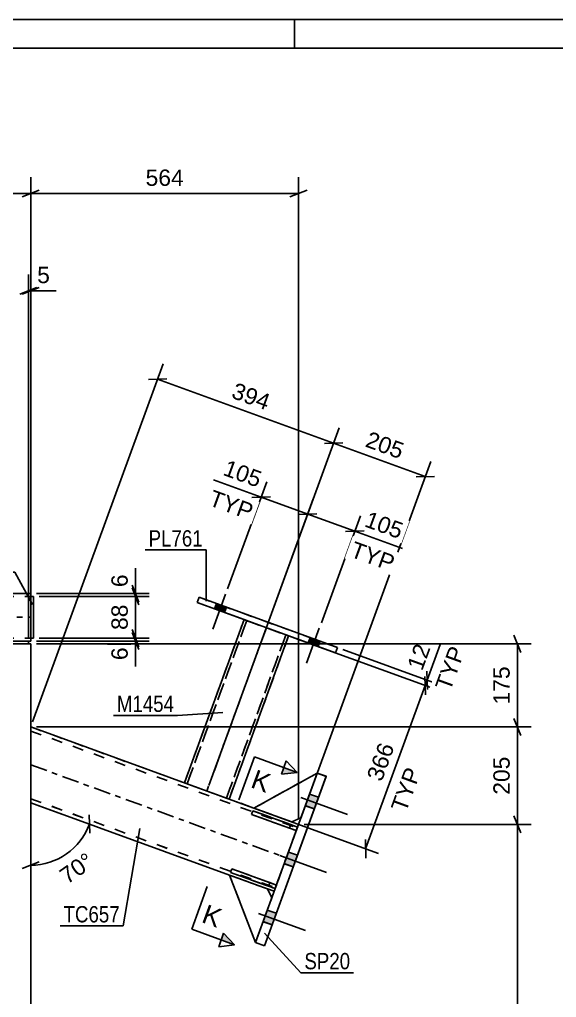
# Model space of a CAD drawing. Header units: millimetres. Extents: x -160 to 681, y -274 to 320.
# Drawn here: x 422.7 to 516.9, y 148.3 to 320 of the extents above; entities that cross this region are included whole.
import ezdxf

# ---------------------------------------------------------------- set-up
doc = ezdxf.new("R2010")
doc.units = ezdxf.units.MM
doc.linetypes.add('DXK_LINE_DOT2', pattern=[3.9198, 1.9599, -1.9599])
doc.linetypes.add('DXK_LINE_DOT3', pattern=[5.9187, 2.979, -0.9799, 0.9799, -0.9799])
doc.styles.add('Arial', font='ARIAL.TTF', dxfattribs={"height": 0.2})
doc.styles.add('Arial Narrow', font='ARIALN.TTF', dxfattribs={"height": 0.2})

# ---------------------------------------------------------------- blocks, each defined once
blk = doc.blocks.new('Unknown-284857079-1134')
at = {"color": 5, "linetype": 'Continuous'}
for p, q in [((680.94, 319.99), (-160.06, 319.99)), ((470.94, 314.99), (470.94, 319.99)), ((675.94, 314.99), (-155.06, 314.99))]:
    blk.add_line(p, q, dxfattribs=at)
blk = doc.blocks.new('Part-284857079-5060 - 5050')
at = {"color": 2, "linetype": 'Continuous'}
for p, q in [((474.94, 187.7), (463.84, 181.55)), ((463.84, 181.55), (470.49, 179.13)), ((463.84, 181.55), (463.84, 181.55)), ((470.49, 179.13), (472.09, 179.87)), ((470.49, 179.13), (470.49, 179.13))]:
    blk.add_line(p, q, dxfattribs=at)
at = {"color": 7, "linetype": 'DXK_LINE_DOT2'}
for p, q in [((463.84, 181.55), (474.94, 187.7)), ((472.09, 179.87), (474.94, 187.7)), ((474.94, 187.7), (472.09, 179.87)), ((474.94, 187.7), (474.94, 187.7)), ((470.49, 179.13), (463.84, 181.55)), ((472.09, 179.87), (470.49, 179.13)), ((472.09, 179.87), (472.09, 179.87))]:
    blk.add_line(p, q, dxfattribs=at)
blk = doc.blocks.new('Part-284857079-5061 - 5050')
at = {"color": 2, "linetype": 'Continuous'}
for p, q in [((459.96, 170.9), (459.73, 170.27)), ((467.56, 167.42), (459.73, 170.27)), ((459.96, 170.9), (467.79, 168.05)), ((466.39, 167.85), (467.56, 167.42)), ((467.79, 168.05), (467.56, 167.42))]:
    blk.add_line(p, q, dxfattribs=at)
at = {"color": 7, "linetype": 'DXK_LINE_DOT2'}
for p, q in [((459.73, 170.27), (466.39, 167.85)), ((466.62, 168.48), (459.96, 170.9)), ((466.62, 168.48), (466.39, 167.85)), ((467.79, 168.05), (466.62, 168.48)), ((467.79, 168.05), (467.56, 167.42)), ((467.56, 167.42), (467.56, 167.42)), ((467.79, 168.05), (467.79, 168.05))]:
    blk.add_line(p, q, dxfattribs=at)
blk = doc.blocks.new('Part-284857079-5053 - 5050')
at = {"color": 7, "linetype": 'DXK_LINE_DOT2'}
for p, q in [((459.56, 169.8), (466.22, 167.38)), ((464.11, 157.94), (459.56, 169.8)), ((459.56, 169.8), (459.56, 169.8)), ((466.22, 167.38), (459.56, 169.8)), ((464.11, 157.95), (459.56, 169.8)), ((466.22, 167.38), (466.96, 165.78)), ((466.22, 167.38), (466.22, 167.38)), ((466.96, 165.78), (466.22, 167.38)), ((466.96, 165.78), (464.11, 157.94)), ((464.11, 157.95), (466.96, 165.78)), ((466.96, 165.78), (466.96, 165.78))]:
    blk.add_line(p, q, dxfattribs=at)
at = {"color": 2, "linetype": 'Continuous'}
for p in [(464.11, 157.94), (464.11, 157.95), (464.11, 157.95)]:
    blk.add_line(p, (464.11, 157.95), dxfattribs=at)
blk = doc.blocks.new('Part-284857079-5054 - 5050')
at = {"color": 2, "linetype": 'Continuous'}
for p, q in [((459.56, 169.8), (459.56, 169.8)), ((466.22, 167.38), (459.56, 169.8)), ((464.11, 157.95), (459.56, 169.8)), ((466.22, 167.38), (466.22, 167.38)), ((466.96, 165.78), (466.22, 167.38)), ((464.11, 157.95), (464.11, 157.95)), ((464.11, 157.95), (464.11, 157.95)), ((464.11, 157.95), (464.11, 157.95))]:
    blk.add_line(p, q, dxfattribs=at)
at = {"color": 7, "linetype": 'DXK_LINE_DOT2'}
for p, q in [((459.56, 169.8), (466.22, 167.38)), ((464.11, 157.95), (459.56, 169.8)), ((466.22, 167.38), (466.96, 165.78)), ((466.96, 165.78), (464.11, 157.95)), ((464.11, 157.95), (466.96, 165.78)), ((466.96, 165.78), (466.96, 165.78)), ((464.11, 157.95), (464.11, 157.95)), ((464.11, 157.95), (464.11, 157.95))]:
    blk.add_line(p, q, dxfattribs=at)
blk = doc.blocks.new('Part-284857079-5055 - 5050')
at = {"color": 7, "linetype": 'DXK_LINE_DOT2'}
for p, q in [((474.94, 187.7), (463.84, 181.55)), ((463.84, 181.55), (474.94, 187.7)), ((472.09, 179.87), (474.94, 187.7)), ((474.94, 187.7), (472.09, 179.87)), ((474.94, 187.7), (474.94, 187.7)), ((463.84, 181.55), (470.49, 179.12)), ((463.84, 181.55), (463.84, 181.55)), ((470.49, 179.12), (463.84, 181.55)), ((472.09, 179.87), (470.49, 179.12)), ((470.49, 179.12), (470.49, 179.13)), ((470.49, 179.12), (470.49, 179.12)), ((472.09, 179.87), (472.09, 179.87)), ((472.09, 179.87), (472.09, 179.87))]:
    blk.add_line(p, q, dxfattribs=at)
at = {"color": 2, "linetype": 'Continuous'}
blk.add_line((472.09, 179.87), (470.49, 179.13), dxfattribs=at)
blk = doc.blocks.new('Bolt-284857079-5283 - 5050')
at = {"linetype": 'Continuous'}
for points in [[(456.93, 216.52), (458.66, 215.9), (459, 216.84), (457.28, 217.46)], [(473.38, 210.53), (475.1, 209.91), (475.44, 210.84), (473.72, 211.47)]]:
    blk.add_hatch(color=1, dxfattribs=at).paths.add_polyline_path(points)
at = {"color": 1, "linetype": 'Continuous'}
for p, q in [((458.85, 219.11), (456.63, 213)), ((457.28, 217.46), (456.93, 216.52)), ((459, 216.84), (458.66, 215.9)), ((475.29, 213.12), (473.07, 207.01)), ((473.72, 211.47), (473.38, 210.53)), ((475.44, 210.84), (475.1, 209.91))]:
    blk.add_line(p, q, dxfattribs=at)
blk = doc.blocks.new('Part-284857079-5080 - 5050')
at = {"color": 2, "linetype": 'Continuous'}
for p, q in [((463.67, 181.08), (463.44, 180.45)), ((471.27, 177.6), (463.44, 180.45)), ((463.67, 181.08), (471.5, 178.23)), ((470.09, 178.03), (471.27, 177.6)), ((471.5, 178.23), (471.27, 177.6))]:
    blk.add_line(p, q, dxfattribs=at)
at = {"color": 7, "linetype": 'DXK_LINE_DOT2'}
for p, q in [((463.44, 180.45), (470.09, 178.03)), ((470.32, 178.66), (463.67, 181.08)), ((470.32, 178.66), (470.09, 178.03)), ((471.5, 178.23), (470.32, 178.66)), ((471.5, 178.23), (471.27, 177.6)), ((471.27, 177.6), (471.27, 177.6)), ((471.5, 178.23), (471.5, 178.23))]:
    blk.add_line(p, q, dxfattribs=at)
blk = doc.blocks.new('Part-284857079-5081 - 5050')
at = {"color": 7, "linetype": 'DXK_LINE_DOT2'}
for p, q in [((459.73, 170.27), (459.96, 170.9)), ((466.39, 167.85), (459.73, 170.27)), ((459.73, 170.27), (467.56, 167.42)), ((459.96, 170.9), (466.62, 168.47)), ((467.79, 168.04), (459.96, 170.9)), ((466.39, 167.85), (466.62, 168.47)), ((466.62, 168.47), (467.79, 168.05)), ((467.56, 167.42), (466.39, 167.85)), ((467.56, 167.42), (467.79, 168.05)), ((467.56, 167.42), (467.79, 168.04)), ((467.56, 167.42), (467.56, 167.42)), ((467.79, 168.04), (467.79, 168.05))]:
    blk.add_line(p, q, dxfattribs=at)
blk = doc.blocks.new('Part-284857079-5082 - 5050')
at = {"color": 7, "linetype": 'DXK_LINE_DOT2'}
for p, q in [((463.44, 180.45), (463.67, 181.08)), ((470.09, 178.03), (463.44, 180.45)), ((463.44, 180.45), (471.27, 177.6)), ((463.67, 181.08), (470.32, 178.65)), ((471.5, 178.22), (463.67, 181.08)), ((470.09, 178.03), (470.32, 178.65)), ((470.32, 178.65), (471.5, 178.23)), ((471.27, 177.6), (470.09, 178.03)), ((471.27, 177.6), (471.5, 178.23)), ((471.27, 177.6), (471.5, 178.22)), ((471.27, 177.6), (471.27, 177.6)), ((471.5, 178.22), (471.5, 178.23))]:
    blk.add_line(p, q, dxfattribs=at)
blk = doc.blocks.new('Bolt-284857079-5091 - 5050')
at = {"linetype": 'Continuous'}
for points in [[(456.93, 216.53), (458.66, 215.9), (459, 216.84), (457.28, 217.47)], [(473.38, 210.54), (475.1, 209.91), (475.44, 210.85), (473.72, 211.48)]]:
    blk.add_hatch(color=1, dxfattribs=at).paths.add_polyline_path(points)
at = {"color": 1, "linetype": 'Continuous'}
for p, q in [((458.85, 219.11), (456.63, 213)), ((457.28, 217.47), (456.93, 216.53)), ((459, 216.84), (458.66, 215.9)), ((475.29, 213.12), (473.07, 207.01)), ((473.72, 211.48), (473.38, 210.54)), ((475.44, 210.85), (475.1, 209.91))]:
    blk.add_line(p, q, dxfattribs=at)
blk = doc.blocks.new('Part-284857079-5189 - 5050')
at = {"color": 2, "linetype": 'Continuous'}
for p, q in [((474.94, 187.71), (464.11, 157.95)), ((476.51, 187.14), (465.68, 157.38)), ((476.51, 187.13), (465.68, 157.37)), ((474.94, 187.71), (476.51, 187.14)), ((476.51, 187.14), (476.51, 187.13)), ((476.51, 187.13), (476.51, 187.13)), ((465.68, 157.38), (464.11, 157.95)), ((464.11, 157.94), (464.11, 157.95)), ((464.11, 157.94), (464.11, 157.94)), ((465.68, 157.37), (464.11, 157.94)), ((465.68, 157.37), (465.68, 157.38))]:
    blk.add_line(p, q, dxfattribs=at)
at = {"color": 7, "linetype": 'DXK_LINE_DOT2'}
for p, q in [((464.11, 157.94), (474.94, 187.7)), ((474.94, 187.7), (474.94, 187.71)), ((474.94, 187.7), (476.51, 187.13))]:
    blk.add_line(p, q, dxfattribs=at)
blk = doc.blocks.new('Part-284857079-5199 - 5050')
at = {"color": 2, "linetype": 'Continuous'}
for p, q in [((424.68, 195.8), (463.84, 181.55)), ((424.68, 182.5), (459.56, 169.8)), ((424.68, 182.5), (459.56, 169.8)), ((470.49, 179.13), (471.67, 178.7)), ((466.22, 167.38), (467.39, 166.95)), ((466.22, 167.38), (467.39, 166.95))]:
    blk.add_line(p, q, dxfattribs=at)
at = {"color": 7, "linetype": 'DXK_LINE_DOT2'}
for p, q in [((424.68, 195.8), (424.68, 195.8)), ((424.68, 195.8), (424.68, 182.5)), ((424.68, 195.8), (471.67, 178.7)), ((424.68, 195.09), (471.44, 178.07)), ((424.68, 195.09), (471.44, 178.07)), ((424.68, 183.21), (467.62, 167.58)), ((424.68, 183.2), (467.62, 167.58)), ((463.84, 181.55), (470.49, 179.13)), ((471.53, 178.33), (471.63, 178.6)), ((471.63, 178.6), (471.53, 178.33)), ((471.63, 178.6), (471.67, 178.7)), ((471.67, 178.7), (471.63, 178.6)), ((471.67, 178.7), (471.67, 178.7)), ((471.44, 178.07), (467.67, 167.72)), ((471.39, 177.93), (467.67, 167.73)), ((471.3, 177.69), (467.76, 167.97)), ((471.3, 177.68), (467.76, 167.96)), ((471.3, 177.69), (471.42, 178.02)), ((471.37, 177.89), (471.3, 177.68)), ((471.42, 178.02), (471.37, 177.89)), ((471.53, 178.33), (471.39, 177.93)), ((471.44, 178.07), (471.42, 178.02)), ((471.42, 178.02), (471.44, 178.07)), ((471.44, 178.07), (471.53, 178.33)), ((471.44, 178.07), (471.44, 178.07)), ((459.56, 169.8), (466.22, 167.38)), ((459.56, 169.8), (466.22, 167.38)), ((467.43, 167.05), (467.39, 166.95)), ((467.39, 166.95), (467.43, 167.05)), ((467.39, 166.95), (467.39, 166.95)), ((467.39, 166.95), (467.39, 166.95)), ((467.53, 167.32), (467.43, 167.05)), ((467.43, 167.05), (467.53, 167.32)), ((467.67, 167.73), (467.53, 167.32)), ((467.53, 167.32), (467.67, 167.72)), ((467.62, 167.58), (467.64, 167.63)), ((467.64, 167.62), (467.62, 167.58)), ((467.62, 167.58), (467.62, 167.58)), ((467.76, 167.96), (467.64, 167.62)), ((467.64, 167.63), (467.69, 167.76)), ((467.69, 167.76), (467.76, 167.97))]:
    blk.add_line(p, q, dxfattribs=at)
at = {"color": 7, "linetype": 'DXK_LINE_DOT3'}
blk.add_line((424.68, 189.15), (469.53, 172.82), dxfattribs=at)
blk = doc.blocks.new('Part-284857079-5276 - 5050')
at = {"color": 2, "linetype": 'Continuous'}
for p, q in [((453.88, 217.64), (454.22, 218.58)), ((454.22, 218.58), (478.5, 209.74)), ((453.88, 217.64), (453.88, 217.64)), ((453.88, 217.64), (453.88, 217.64)), ((453.88, 217.64), (478.15, 208.8)), ((453.88, 217.64), (462.1, 214.64)), ((469.93, 211.79), (478.15, 208.79)), ((478.5, 209.74), (478.15, 208.8)), ((478.15, 208.79), (478.5, 209.73)), ((478.15, 208.79), (478.15, 208.8))]:
    blk.add_line(p, q, dxfattribs=at)
at = {"color": 7, "linetype": 'DXK_LINE_DOT2'}
for p, q in [((453.88, 217.64), (454.22, 218.57)), ((454.22, 218.58), (454.22, 218.57)), ((454.22, 218.57), (478.5, 209.73)), ((462.1, 214.64), (469.93, 211.79)), ((478.5, 209.73), (478.5, 209.74))]:
    blk.add_line(p, q, dxfattribs=at)
blk = doc.blocks.new('Part-284857079-5281 - 5050')
at = {"color": 7, "linetype": 'DXK_LINE_DOT2'}
for p, q in [((451.66, 185.99), (462.1, 214.65)), ((462.1, 214.65), (462.1, 214.65)), ((462.1, 214.65), (462.1, 214.64)), ((462.18, 214.62), (462.1, 214.65)), ((462.1, 214.65), (462.18, 214.62)), ((462.38, 214.55), (462.18, 214.62)), ((462.18, 214.62), (462.38, 214.55)), ((452.13, 185.82), (462.57, 214.48)), ((462.57, 214.48), (452.13, 185.82)), ((462.61, 214.46), (462.38, 214.55)), ((462.38, 214.55), (462.68, 214.44)), ((462.57, 214.48), (462.57, 214.48)), ((462.61, 214.46), (462.57, 214.48)), ((462.57, 214.48), (462.61, 214.46)), ((462.61, 214.46), (469.35, 212.01)), ((462.71, 214.43), (462.61, 214.46)), ((462.61, 214.46), (462.71, 214.43)), ((462.68, 214.44), (463.04, 214.31)), ((462.86, 214.37), (462.71, 214.43)), ((462.71, 214.43), (462.86, 214.37)), ((462.86, 214.37), (469.17, 212.07)), ((462.86, 214.37), (469.17, 212.07)), ((463.04, 214.31), (469.35, 212.01)), ((459.02, 183.31), (469.46, 211.97)), ((469.46, 211.97), (459.02, 183.31)), ((469.93, 211.79), (459.49, 183.13)), ((469.33, 212.02), (469.17, 212.07)), ((469.17, 212.07), (469.33, 212.02)), ((469.43, 211.98), (469.33, 212.02)), ((469.33, 212.02), (469.43, 211.98)), ((469.35, 212.01), (469.66, 211.9)), ((469.66, 211.9), (469.35, 212.01)), ((469.46, 211.97), (469.43, 211.98)), ((469.43, 211.98), (469.46, 211.97)), ((469.46, 211.97), (469.46, 211.97)), ((469.66, 211.9), (469.86, 211.82)), ((469.86, 211.82), (469.66, 211.9)), ((469.86, 211.82), (469.93, 211.8)), ((469.93, 211.79), (469.86, 211.82)), ((469.93, 211.79), (469.93, 211.8)), ((469.93, 211.8), (469.93, 211.79)), ((451.66, 185.99), (451.73, 185.96)), ((451.73, 185.96), (451.94, 185.89)), ((452.13, 185.82), (452.13, 185.82)), ((452.17, 185.8), (452.13, 185.82)), ((452.13, 185.82), (452.17, 185.8)), ((452.13, 185.82), (452.17, 185.8)), ((452.27, 185.77), (452.17, 185.8)), ((452.17, 185.8), (452.27, 185.77)), ((452.17, 185.8), (452.24, 185.78)), ((452.24, 185.78), (459.02, 183.31)), ((452.42, 185.71), (452.27, 185.77)), ((452.27, 185.77), (452.42, 185.71)), ((452.42, 185.71), (458.73, 183.41)), ((452.42, 185.71), (458.73, 183.41)), ((458.73, 183.41), (458.89, 183.36)), ((458.73, 183.41), (458.99, 183.32)), ((458.89, 183.36), (458.91, 183.35)), ((458.91, 183.35), (458.99, 183.32)), ((458.99, 183.32), (459.02, 183.31)), ((458.99, 183.32), (459.02, 183.31)), ((459.02, 183.31), (459.02, 183.31)), ((459.22, 183.23), (459.42, 183.16)), ((459.42, 183.16), (459.49, 183.13))]:
    blk.add_line(p, q, dxfattribs=at)
at = {"color": 2, "linetype": 'Continuous'}
for p, q in [((462.1, 214.64), (451.66, 185.99)), ((469.93, 211.79), (459.49, 183.14)), ((451.66, 185.99), (451.66, 185.99)), ((451.73, 185.96), (451.66, 185.99)), ((451.94, 185.89), (451.73, 185.96)), ((452.24, 185.78), (451.94, 185.89)), ((451.94, 185.89), (452.13, 185.82)), ((452.24, 185.78), (458.55, 183.48)), ((458.91, 183.35), (458.55, 183.48)), ((459.22, 183.24), (458.91, 183.35)), ((459.02, 183.31), (459.22, 183.23)), ((459.42, 183.16), (459.22, 183.24)), ((459.49, 183.14), (459.42, 183.16)), ((459.49, 183.13), (459.49, 183.14))]:
    blk.add_line(p, q, dxfattribs=at)
at = {"color": 7, "linetype": 'DXK_LINE_DOT3'}
blk.add_line((466.02, 213.22), (455.58, 184.56), dxfattribs=at)
blk = doc.blocks.new('Part-284857079-5304 - 5050')
at = {"color": 2, "linetype": 'Continuous'}
for p, q in [((424.68, 218.72), (425.18, 218.72)), ((425.18, 218.72), (425.18, 211.39)), ((425.18, 211.39), (424.68, 211.39)), ((424.68, 211.39), (425.18, 211.39))]:
    blk.add_line(p, q, dxfattribs=at)
at = {"color": 7, "linetype": 'DXK_LINE_DOT2'}
for p, q in [((424.68, 211.39), (424.68, 218.72)), ((424.68, 218.72), (425.18, 218.72)), ((424.68, 211.39), (424.68, 211.39)), ((425.18, 211.39), (425.18, 211.39)), ((425.18, 211.39), (425.18, 211.39))]:
    blk.add_line(p, q, dxfattribs=at)
blk = doc.blocks.new('Part-284857079-5319 - 5050')
at = {"color": 2, "linetype": 'Continuous'}
for p, q in [((341.35, 219.22), (341.35, 218.22)), ((341.35, 219.22), (373.1, 219.22)), ((341.35, 210.96), (341.35, 218.22)), ((384.98, 219.22), (381.43, 219.22)), ((424.68, 219.22), (393.31, 219.22)), ((424.68, 219.22), (424.68, 219.14)), ((424.68, 219.14), (424.68, 210.89)), ((341.35, 210.89), (341.35, 210.96)), ((341.35, 210.89), (341.77, 210.89)), ((341.35, 210.89), (341.77, 210.89)), ((424.68, 210.89), (424.27, 210.89)), ((424.68, 210.89), (424.27, 210.89))]:
    blk.add_line(p, q, dxfattribs=at)
at = {"color": 7, "linetype": 'DXK_LINE_DOT2'}
for p, q in [((341.35, 219.22), (341.35, 219.22)), ((341.35, 219.22), (424.68, 219.22)), ((341.35, 218.72), (341.35, 218.72)), ((341.35, 218.72), (424.68, 218.72)), ((341.35, 218.72), (424.68, 218.72)), ((341.35, 218.72), (341.35, 218.68)), ((341.35, 218.68), (341.35, 218.41)), ((373.1, 219.22), (381.43, 219.22)), ((393.31, 219.22), (384.98, 219.22)), ((424.68, 219.22), (424.68, 219.22)), ((424.68, 218.72), (424.68, 218.72)), ((424.68, 218.68), (424.68, 218.72)), ((341.35, 211.89), (341.35, 211.89)), ((341.35, 211.89), (341.35, 211.89)), ((341.35, 211.89), (341.35, 211.89)), ((341.35, 211.39), (341.35, 211.39)), ((341.35, 211.39), (424.68, 211.39)), ((341.35, 211.39), (424.68, 211.39)), ((424.68, 211.89), (424.68, 211.89)), ((424.68, 211.89), (424.68, 211.89)), ((424.68, 211.89), (424.68, 211.89)), ((424.68, 211.39), (424.68, 211.39)), ((341.35, 210.89), (341.35, 210.89)), ((341.35, 210.89), (341.35, 210.89)), ((424.27, 210.89), (341.77, 210.89)), ((424.27, 210.89), (341.77, 210.89)), ((424.68, 210.89), (424.68, 210.89)), ((424.68, 210.89), (424.68, 210.89))]:
    blk.add_line(p, q, dxfattribs=at)
at = {"color": 7, "linetype": 'DXK_LINE_DOT3'}
blk.add_line((341.35, 215.05), (424.68, 215.05), dxfattribs=at)
blk = doc.blocks.new('Part-284857079-5324 - 5050')
at = {"color": 7, "linetype": 'DXK_LINE_DOT2'}
for p, q in [((423.51, 210.38), (422.21, 210.38)), ((423.51, 210.39), (422.38, 210.39)), ((424.27, 210.39), (423.51, 210.39)), ((424.38, 210.38), (423.51, 210.38)), ((424.68, 210.38), (424.38, 210.38))]:
    blk.add_line(p, q, dxfattribs=at)
at = {"color": 2, "linetype": 'Continuous'}
for p, q in [((424.38, 210.39), (424.27, 210.39)), ((424.38, 210.39), (424.68, 210.39)), ((424.68, 210.39), (424.68, 140.71))]:
    blk.add_line(p, q, dxfattribs=at)
blk = doc.blocks.new('Bolt-284857079-5359 - 5050')
at = {"linetype": 'Continuous'}
for points in [[(474.43, 181.42), (475.17, 183.45), (473.61, 184.02), (472.86, 181.99)], [(474.43, 181.42), (475.17, 183.45), (473.61, 184.02), (472.86, 181.99)], [(474.43, 181.41), (475.17, 183.45), (473.61, 184.02), (472.86, 181.98)], [(470.73, 171.24), (471.47, 173.27), (469.9, 173.84), (469.16, 171.81)], [(470.73, 171.23), (471.47, 173.27), (469.9, 173.84), (469.16, 171.8)], [(467.02, 161.06), (467.76, 163.09), (466.19, 163.66), (465.45, 161.63)], [(467.02, 161.06), (467.76, 163.09), (466.19, 163.66), (465.45, 161.63)], [(467.02, 161.05), (467.76, 163.09), (466.19, 163.66), (465.45, 161.62)]]:
    blk.add_hatch(color=1, dxfattribs=at).paths.add_polyline_path(points)
at = {"color": 1, "linetype": 'Continuous'}
for p, q in [((473.61, 184.02), (475.17, 183.45)), ((473.61, 184.02), (475.17, 183.45)), ((473.61, 184.02), (475.17, 183.45)), ((472.06, 183.43), (480.28, 180.44)), ((472.06, 183.43), (480.28, 180.44)), ((472.06, 183.43), (480.28, 180.44)), ((472.86, 181.99), (474.43, 181.42)), ((472.86, 181.99), (474.43, 181.42)), ((472.86, 181.98), (474.43, 181.41)), ((469.9, 173.84), (471.47, 173.27)), ((469.9, 173.84), (471.47, 173.27)), ((468.36, 173.25), (476.58, 170.26)), ((468.36, 173.25), (476.58, 170.26)), ((469.16, 171.81), (470.73, 171.24)), ((469.16, 171.8), (470.73, 171.23)), ((466.19, 163.66), (467.76, 163.09)), ((466.19, 163.66), (467.76, 163.09)), ((466.19, 163.66), (467.76, 163.09)), ((464.65, 163.07), (472.87, 160.08)), ((464.65, 163.07), (472.87, 160.08)), ((464.65, 163.07), (472.87, 160.08)), ((465.45, 161.63), (467.02, 161.06)), ((465.45, 161.63), (467.02, 161.06)), ((465.45, 161.62), (467.02, 161.05))]:
    blk.add_line(p, q, dxfattribs=at)
blk = doc.blocks.new('Part-284857079-5360 - 5050')
at = {"color": 2, "linetype": 'Continuous'}
for p, q in [((424.27, 210.89), (341.77, 210.89)), ((341.77, 210.39), (341.77, 210.89)), ((341.77, 210.39), (343.65, 210.39)), ((424.27, 210.39), (422.38, 210.39)), ((424.27, 210.39), (424.27, 210.89))]:
    blk.add_line(p, q, dxfattribs=at)
at = {"color": 7, "linetype": 'DXK_LINE_DOT2'}
for p, q in [((341.77, 210.88), (424.27, 210.88)), ((341.77, 210.38), (341.77, 210.39)), ((341.77, 210.38), (341.77, 210.39)), ((424.27, 210.38), (341.77, 210.38)), ((422.38, 210.39), (343.65, 210.39)), ((424.27, 210.38), (424.27, 210.39)), ((424.27, 210.39), (424.27, 210.38))]:
    blk.add_line(p, q, dxfattribs=at)
blk = doc.blocks.new('StraightDimension-284857079-14670 - 5050')
at = {"color": 7, "linetype": 'Continuous'}
for p, q in [((442.45, 220.72), (443.65, 217.72)), ((443.65, 217.22), (442.45, 220.22)), ((425.68, 219.22), (445.45, 219.22)), ((426.18, 218.72), (445.45, 218.72)), ((443.05, 218.72), (443.05, 219.22))]:
    blk.add_line(p, q, dxfattribs=at)
at = {"color": 0}
blk.add_wipeout([(442.3, 223.17), (438.1, 223.17), (438.1, 219.75), (442.3, 219.75)], dxfattribs=at)
at = {"color": 7, "linetype": 'Continuous'}
blk.add_line((443.05, 219.22), (443.05, 223.69), dxfattribs=at)
blk.add_line((443.05, 219.22), (443.05, 223.69), dxfattribs=at)
at = {"color": 3, "style": 'Arial'}
blk.add_text('6', height=2.87, rotation=90.0002, dxfattribs=at).set_placement((441.7, 220.35))
blk = doc.blocks.new('StraightDimension-284857079-19262 - 5050')
at = {"color": 7, "linetype": 'Continuous'}
for p, q in [((472.67, 178.7), (512.46, 178.7)), ((510.66, 177.2), (509.46, 180.2)), ((510.06, 89.21), (510.06, 178.7)), ((509.46, 90.71), (510.66, 87.71)), ((425.68, 89.21), (512.46, 89.21))]:
    blk.add_line(p, q, dxfattribs=at)
at = {"color": 0}
blk.add_wipeout([(509.31, 139), (505.11, 139), (505.11, 128.91), (509.31, 128.91)], dxfattribs=at)
at = {"color": 3, "style": 'Arial'}
blk.add_text('3120', height=2.865, rotation=90.0002, dxfattribs=at).set_placement((508.71, 129.51))
blk = doc.blocks.new('StraightDimension-284857079-5796 - 5050')
at = {"color": 7, "linetype": 'Continuous'}
for p, q in [((341.35, 211.39), (341.35, 292.3)), ((424.68, 211.39), (424.68, 292.3)), ((342.85, 290.05), (339.85, 288.85)), ((341.35, 289.45), (424.68, 289.45)), ((423.18, 288.85), (426.18, 290.05))]:
    blk.add_line(p, q, dxfattribs=at)
at = {"color": 0}
blk.add_wipeout([(388.06, 290.2), (388.06, 294.4), (377.97, 294.4), (377.97, 290.2)], dxfattribs=at)
at = {"color": 3, "style": 'Arial'}
blk.add_text('1000', height=2.865, dxfattribs=at).set_placement((378.57, 290.8))
blk = doc.blocks.new('StraightDimension-284857079-14671 - 5050')
at = {"color": 7, "linetype": 'Continuous'}
for p, q in [((442.45, 220.22), (443.65, 217.22)), ((426.18, 218.72), (445.45, 218.72)), ((443.05, 211.39), (443.05, 218.72)), ((443.65, 209.89), (442.45, 212.89)), ((426.18, 211.39), (445.45, 211.39))]:
    blk.add_line(p, q, dxfattribs=at)
at = {"color": 0}
blk.add_wipeout([(442.3, 217.88), (438.1, 217.88), (438.1, 212.23), (442.3, 212.23)], dxfattribs=at)
at = {"color": 3, "style": 'Arial'}
blk.add_text('88', height=2.865, rotation=90.0002, dxfattribs=at).set_placement((441.7, 212.83))
blk = doc.blocks.new('StraightDimension-284857079-14672 - 5050')
at = {"color": 7, "linetype": 'Continuous'}
for p, q in [((442.45, 212.89), (443.65, 209.89)), ((426.18, 211.39), (445.45, 211.39)), ((443.65, 209.39), (442.45, 212.39)), ((443.05, 210.89), (443.05, 211.39)), ((425.68, 210.89), (445.45, 210.89))]:
    blk.add_line(p, q, dxfattribs=at)
at = {"color": 0}
blk.add_wipeout([(442.3, 210.36), (438.1, 210.36), (438.1, 206.94), (442.3, 206.94)], dxfattribs=at)
at = {"color": 7, "linetype": 'Continuous'}
blk.add_line((443.05, 210.89), (443.05, 206.41), dxfattribs=at)
blk.add_line((443.05, 210.89), (443.05, 206.41), dxfattribs=at)
at = {"color": 3, "style": 'Arial'}
blk.add_text('6', height=2.87, rotation=90.0002, dxfattribs=at).set_placement((441.7, 207.54))
blk = doc.blocks.new('StraightDimension-284857079-5669 - 5050')
at = {"color": 7, "linetype": 'Continuous'}
for p, q in [((459.23, 220.04), (466.08, 238.84)), ((463.49, 236.11), (466.72, 236.21)), ((465.1, 236.16), (473.29, 233.18)), ((466.7, 215.1), (474.26, 235.86)), ((474.9, 233.23), (471.67, 233.13))]:
    blk.add_line(p, q, dxfattribs=at)
at = {"color": 0}
blk.add_wipeout([(464.86, 237.04), (466.3, 240.99), (458.9, 243.68), (457.47, 239.74)], dxfattribs=at)
at = {"color": 7, "linetype": 'Continuous'}
blk.add_line((465.1, 236.16), (456.72, 239.21), dxfattribs=at)
at = {"color": 0, "linetype": 'Continuous'}
blk.add_wipeout([(463.38, 231.36), (464.82, 235.3), (456.38, 238.37), (454.95, 234.43)], dxfattribs=at)
at = {"color": 7, "linetype": 'Continuous'}
blk.add_line((465.1, 236.16), (456.72, 239.21), dxfattribs=at)
at = {"color": 3, "style": 'Arial'}
blk.add_text('105', height=2.865, rotation=-20.002, dxfattribs=at).set_placement((458.24, 240.09))
at = {"color": 3, "linetype": 'Continuous', "style": 'Arial'}
blk.add_text('TYP', height=2.865, rotation=-20.002, dxfattribs=at).set_placement((455.72, 234.79))
blk = doc.blocks.new('StraightDimension-284857079-14822 - 5050')
at = {"color": 7, "linetype": 'Continuous'}
for p, q in [((455.92, 185.5), (478.8, 248.29)), ((479.44, 245.66), (476.21, 245.56)), ((477.82, 245.61), (493.91, 239.75)), ((472.01, 179.64), (494.89, 242.43)), ((492.3, 239.7), (495.53, 239.8))]:
    blk.add_line(p, q, dxfattribs=at)
at = {"color": 0}
blk.add_wipeout([(489.82, 242.04), (491.26, 245.99), (483.86, 248.68), (482.42, 244.73)], dxfattribs=at)
at = {"color": 3, "style": 'Arial'}
blk.add_text('205', height=2.865, rotation=-20.0191, dxfattribs=at).set_placement((483.19, 245.09))
blk = doc.blocks.new('StraightDimension-284857079-5586 - 5050')
at = {"color": 7, "linetype": 'Continuous'}
for p, q in [((424.27, 211.39), (424.27, 275.22)), ((424.68, 211.39), (424.68, 275.22)), ((422.77, 271.77), (425.77, 272.97)), ((426.18, 272.97), (423.18, 271.77)), ((424.27, 272.37), (424.68, 272.37))]:
    blk.add_line(p, q, dxfattribs=at)
at = {"color": 0}
blk.add_wipeout([(428.63, 273.12), (428.63, 277.32), (425.21, 277.32), (425.21, 273.12)], dxfattribs=at)
at = {"color": 7, "linetype": 'Continuous'}
blk.add_line((424.68, 272.37), (429.16, 272.37), dxfattribs=at)
blk.add_line((424.68, 272.37), (429.16, 272.37), dxfattribs=at)
at = {"color": 3, "style": 'Arial'}
blk.add_text('5', height=2.87, dxfattribs=at).set_placement((425.81, 273.72))
blk = doc.blocks.new('AngleDimension-284857079-5652 - 5050')
at = {"color": 7, "linetype": 'Continuous'}
for p, q in [((434.99, 178.75), (424.68, 182.5)), ((424.68, 171.53), (424.68, 182.5)), ((425.62, 182.16), (434.99, 178.75)), ((435.04, 177.13), (434.94, 180.36)), ((426.18, 172.13), (423.18, 170.93))]:
    blk.add_line(p, q, dxfattribs=at)
blk.add_arc((424.68, 182.5), 10.97, 270, 340, dxfattribs=at)
at = {"color": 0}
blk.add_wipeout([(436.87, 171.41), (434.46, 174.86), (428.52, 170.7), (430.93, 167.26)], dxfattribs=at)
at = {"color": 3, "style": 'Arial'}
blk.add_text('70°', height=2.865, rotation=35.002, dxfattribs=at).set_placement((431.08, 168.09))
blk = doc.blocks.new('StraightDimension-284857079-5680 - 5050')
at = {"color": 7, "linetype": 'Continuous'}
for p, q in [((466.7, 215.1), (474.26, 235.86)), ((471.67, 233.13), (474.9, 233.23)), ((473.29, 233.18), (481.54, 230.17)), ((475.68, 214.06), (482.52, 232.85)), ((483.16, 230.22), (479.93, 230.12))]:
    blk.add_line(p, q, dxfattribs=at)
at = {"color": 0}
blk.add_wipeout([(489.69, 228.01), (491.13, 231.95), (483.73, 234.65), (482.29, 230.7)], dxfattribs=at)
at = {"color": 7, "linetype": 'Continuous'}
blk.add_line((481.54, 230.17), (489.93, 227.12), dxfattribs=at)
at = {"color": 0, "linetype": 'Continuous'}
blk.add_wipeout([(488.21, 222.32), (489.64, 226.27), (481.21, 229.34), (479.77, 225.39)], dxfattribs=at)
at = {"color": 7, "linetype": 'Continuous'}
blk.add_line((481.54, 230.17), (489.93, 227.12), dxfattribs=at)
at = {"color": 3, "style": 'Arial'}
blk.add_text('105', height=2.865, rotation=-20.002, dxfattribs=at).set_placement((483.06, 231.06))
at = {"color": 3, "linetype": 'Continuous', "style": 'Arial'}
blk.add_text('TYP', height=2.865, rotation=-20.002, dxfattribs=at).set_placement((480.54, 225.75))
blk = doc.blocks.new('StraightDimension-284857079-5715 - 5050')
at = {"color": 7, "linetype": 'Continuous'}
for p, q in [((470.87, 211.45), (496.14, 202.24)), ((493.93, 201.45), (493.83, 204.68)), ((483.44, 174.4), (493.88, 203.07)), ((460.43, 182.79), (485.69, 173.58)), ((483.39, 176.02), (483.49, 172.79))]:
    blk.add_line(p, q, dxfattribs=at)
at = {"color": 0}
blk.add_wipeout([(489.3, 192.69), (485.36, 194.13), (482.66, 186.73), (486.61, 185.29)], dxfattribs=at)
at = {"color": 0, "linetype": 'Continuous'}
blk.add_wipeout([(493.94, 188.34), (490, 189.78), (486.93, 181.34), (490.87, 179.91)], dxfattribs=at)
at = {"color": 3, "style": 'Arial'}
blk.add_text('366', height=2.865, rotation=69.9811, dxfattribs=at).set_placement((486.25, 186.06))
at = {"color": 3, "linetype": 'Continuous', "style": 'Arial'}
blk.add_text('TYP', height=2.865, rotation=69.9811, dxfattribs=at).set_placement((490.51, 180.68))
blk = doc.blocks.new('StraightDimension-284857079-5742 - 5050')
at = {"color": 7, "linetype": 'Continuous'}
for p, q in [((470.87, 211.45), (496.14, 202.24)), ((479.44, 209.39), (496.48, 203.18)), ((493.93, 201.45), (493.83, 204.68)), ((494.17, 205.62), (494.27, 202.39)), ((493.88, 203.07), (494.22, 204))]:
    blk.add_line(p, q, dxfattribs=at)
at = {"color": 0}
blk.add_wipeout([(495.63, 210.06), (491.69, 211.5), (489.75, 206.19), (493.7, 204.75)], dxfattribs=at)
at = {"color": 7, "linetype": 'Continuous'}
blk.add_line((494.22, 204), (496.52, 210.3), dxfattribs=at)
at = {"color": 0, "linetype": 'Continuous'}
blk.add_wipeout([(501.7, 209.62), (497.75, 211.06), (494.68, 202.63), (498.63, 201.19)], dxfattribs=at)
at = {"color": 7, "linetype": 'Continuous'}
blk.add_line((494.22, 204), (496.52, 210.3), dxfattribs=at)
at = {"color": 3, "style": 'Arial'}
blk.add_text('12', height=2.865, rotation=69.9811, dxfattribs=at).set_placement((493.34, 205.52))
at = {"color": 3, "linetype": 'Continuous', "style": 'Arial'}
blk.add_text('TYP', height=2.865, rotation=69.9811, dxfattribs=at).set_placement((498.27, 201.96))
blk = doc.blocks.new('StraightDimension-284857079-5800 - 5050')
at = {"color": 7, "linetype": 'Continuous'}
for p, q in [((424.68, 211.39), (424.68, 292.3)), ((471.67, 179.7), (471.67, 292.3)), ((426.18, 290.05), (423.18, 288.85)), ((424.68, 289.45), (471.67, 289.45)), ((470.17, 288.85), (473.17, 290.05))]:
    blk.add_line(p, q, dxfattribs=at)
at = {"color": 0}
blk.add_wipeout([(452.11, 290.2), (452.11, 294.4), (444.24, 294.4), (444.24, 290.2)], dxfattribs=at)
at = {"color": 3, "style": 'Arial'}
blk.add_text('564', height=2.865, dxfattribs=at).set_placement((444.84, 290.8))
blk = doc.blocks.new('StraightDimension-284857079-14823 - 5050')
at = {"color": 7, "linetype": 'Continuous'}
for p, q in [((425.02, 196.73), (447.91, 259.54)), ((448.55, 256.92), (445.32, 256.82)), ((446.94, 256.87), (477.82, 245.61)), ((455.92, 185.5), (478.8, 248.29)), ((476.21, 245.56), (479.44, 245.66))]:
    blk.add_line(p, q, dxfattribs=at)
at = {"color": 0}
blk.add_wipeout([(466.33, 250.6), (467.77, 254.54), (460.38, 257.24), (458.94, 253.29)], dxfattribs=at)
at = {"color": 3, "style": 'Arial'}
blk.add_text('394', height=2.865, rotation=-20.0191, dxfattribs=at).set_placement((459.71, 253.65))
blk = doc.blocks.new('StraightDimension-284857079-19260 - 5050')
at = {"color": 7, "linetype": 'Continuous'}
for p, q in [((510.66, 208.89), (509.46, 211.89)), ((425.68, 210.39), (512.46, 210.39)), ((510.06, 195.8), (510.06, 210.39)), ((425.68, 195.8), (512.46, 195.8)), ((509.46, 197.3), (510.66, 194.3))]:
    blk.add_line(p, q, dxfattribs=at)
at = {"color": 0}
blk.add_wipeout([(509.31, 207.03), (505.11, 207.03), (505.11, 199.16), (509.31, 199.16)], dxfattribs=at)
at = {"color": 3, "style": 'Arial'}
blk.add_text('175', height=2.865, rotation=90.0002, dxfattribs=at).set_placement((508.71, 199.76))
blk = doc.blocks.new('StraightDimension-284857079-19261 - 5050')
at = {"color": 7, "linetype": 'Continuous'}
for p, q in [((425.68, 195.8), (512.46, 195.8)), ((510.66, 194.3), (509.46, 197.3)), ((510.06, 178.7), (510.06, 195.8)), ((472.67, 178.7), (512.46, 178.7)), ((509.46, 180.2), (510.66, 177.2))]:
    blk.add_line(p, q, dxfattribs=at)
at = {"color": 0}
blk.add_wipeout([(509.31, 191.18), (505.11, 191.18), (505.11, 183.31), (509.31, 183.31)], dxfattribs=at)
at = {"color": 3, "style": 'Arial'}
blk.add_text('205', height=2.865, rotation=90.0002, dxfattribs=at).set_placement((508.71, 183.91))
blk = doc.blocks.new('Mark-284857079-5185 - 5050')
at = {"color": 0}
blk.add_wipeout([(480.73, 153.26), (480.73, 156.26), (472.69, 156.26), (472.69, 153.26)], dxfattribs=at)
blk.add_wipeout([(480.73, 153.26), (480.73, 156.26), (472.69, 156.26), (472.69, 153.26)], dxfattribs=at)
at = {"color": 30, "linetype": 'Continuous'}
for p, q in [((465.68, 159.58), (472.09, 152.66)), ((472.09, 152.66), (481.33, 152.66))]:
    blk.add_line(p, q, dxfattribs=at)
at = {"color": 3, "style": 'Arial Narrow'}
blk.add_text('SP20', height=2.863, dxfattribs=at).set_placement((472.69, 153.26))
blk = doc.blocks.new('Mark-284857079-5195 - 5050')
at = {"color": 0}
blk.add_wipeout([(440.31, 161.49), (440.31, 164.49), (430.44, 164.49), (430.44, 161.49)], dxfattribs=at)
blk.add_wipeout([(440.31, 161.49), (440.31, 164.49), (430.44, 164.49), (430.44, 161.49)], dxfattribs=at)
at = {"color": 30, "linetype": 'Continuous'}
for p in [(443.85, 178), (429.84, 160.89)]:
    blk.add_line(p, (440.91, 160.89), dxfattribs=at)
at = {"color": 3, "style": 'Arial Narrow'}
blk.add_text('TC657', height=2.863, dxfattribs=at).set_placement((430.44, 161.49))
blk = doc.blocks.new('Mark-284857079-5272 - 5050')
at = {"color": 0}
blk.add_wipeout([(454.87, 227.48), (454.87, 230.48), (445.36, 230.48), (445.36, 227.48)], dxfattribs=at)
blk.add_wipeout([(454.87, 227.48), (454.87, 230.48), (445.36, 230.48), (445.36, 227.48)], dxfattribs=at)
at = {"color": 30, "linetype": 'Continuous'}
for p in [(444.76, 226.88), (455.47, 217.88)]:
    blk.add_line(p, (455.47, 226.88), dxfattribs=at)
at = {"color": 3, "style": 'Arial Narrow'}
blk.add_text('PL761', height=2.863, dxfattribs=at).set_placement((445.36, 227.48))
blk = doc.blocks.new('Mark-284857079-5277 - 5050')
at = {"color": 0}
blk.add_wipeout([(449.84, 198.44), (449.84, 201.44), (439.79, 201.44), (439.79, 198.44)], dxfattribs=at)
blk.add_wipeout([(449.84, 198.44), (449.84, 201.44), (439.79, 201.44), (439.79, 198.44)], dxfattribs=at)
at = {"color": 30, "linetype": 'Continuous'}
for p in [(439.19, 197.84), (458.36, 198.33)]:
    blk.add_line(p, (450.44, 197.84), dxfattribs=at)
at = {"color": 3, "style": 'Arial Narrow'}
blk.add_text('M1454', height=2.863, dxfattribs=at).set_placement((439.79, 198.44))
blk = doc.blocks.new('Mark-284857079-5300 - 5050')
at = {"color": 0}
blk.add_wipeout([(421.32, 223.59), (421.32, 226.59), (411.82, 226.59), (411.82, 223.59)], dxfattribs=at)
blk.add_wipeout([(421.32, 223.59), (421.32, 226.59), (411.82, 226.59), (411.82, 223.59)], dxfattribs=at)
at = {"color": 30, "linetype": 'Continuous'}
for p in [(411.22, 222.99), (424.98, 217.28)]:
    blk.add_line(p, (421.92, 222.99), dxfattribs=at)
at = {"color": 3, "style": 'Arial Narrow'}
blk.add_text('PL773', height=2.863, dxfattribs=at).set_placement((411.82, 223.59))
blk = doc.blocks.new('SectionMark-284857079-5844 - 5050')
at = {"linetype": 'Continuous'}
for points in [[(468.67, 187.49), (469.1, 188.67), (471.45, 187.81)], [(458.09, 158.41), (458.52, 159.58), (460.44, 157.55)]]:
    blk.add_hatch(color=6, dxfattribs=at).paths.add_polyline_path(points)
at = {"color": 6, "linetype": 'Continuous'}
for p, q in [((468.67, 187.49), (469.52, 189.84)), ((469.52, 189.84), (471.45, 187.81)), ((471.45, 187.81), (468.67, 187.49)), ((458.52, 159.58), (457.66, 157.23)), ((460.44, 157.55), (458.52, 159.58)), ((460.44, 157.55), (457.66, 157.23))]:
    blk.add_line(p, q, dxfattribs=at)
at = {"color": 0, "linetype": 'Continuous'}
for points in [[(466, 184.21), (467.19, 187.5), (464.27, 188.56), (463.07, 185.27)], [(457.38, 160.53), (458.58, 163.82), (455.66, 164.88), (454.46, 161.59)]]:
    blk.add_wipeout(points, dxfattribs=at)
at = {"color": 6, "linetype": 'Continuous'}
for p, q in [((463.93, 190.55), (461.19, 183.03)), ((463.93, 190.55), (471.45, 187.81)), ((452.92, 160.29), (455.66, 167.81)), ((452.92, 160.29), (460.44, 157.55))]:
    blk.add_line(p, q, dxfattribs=at)
at = {"color": 3, "linetype": 'Continuous', "style": 'Arial'}
for p in [(463.07, 185.27), (454.46, 161.59)]:
    blk.add_text('K', height=3.34, rotation=-19.9905, dxfattribs=at).set_placement(p)

msp = doc.modelspace()

# ---------------------------------------------------------------- block references
for name in ['Unknown-284857079-1134', 'Part-284857079-5319 - 5050', 'Part-284857079-5304 - 5050', 'Part-284857079-5276 - 5050', 'Bolt-284857079-5283 - 5050', 'Bolt-284857079-5091 - 5050', 'Part-284857079-5281 - 5050', 'Part-284857079-5324 - 5050', 'Part-284857079-5360 - 5050', 'Part-284857079-5199 - 5050', 'Part-284857079-5060 - 5050', 'Part-284857079-5055 - 5050', 'Part-284857079-5189 - 5050', 'Bolt-284857079-5359 - 5050', 'Part-284857079-5080 - 5050', 'Part-284857079-5082 - 5050', 'Part-284857079-5061 - 5050', 'Part-284857079-5081 - 5050', 'Part-284857079-5053 - 5050', 'Part-284857079-5054 - 5050']:
    msp.add_blockref(name, (0, 0))

# ---------------------------------------------------------------- next in the draw order: block references
for name in ['StraightDimension-284857079-5669 - 5050', 'StraightDimension-284857079-14670 - 5050', 'StraightDimension-284857079-19262 - 5050']:
    msp.add_blockref(name, (0, 0))

# ---------------------------------------------------------------- next in the draw order: block references
for name in ['StraightDimension-284857079-5796 - 5050', 'StraightDimension-284857079-14822 - 5050', 'AngleDimension-284857079-5652 - 5050', 'Mark-284857079-5185 - 5050']:
    msp.add_blockref(name, (0, 0))

# ---------------------------------------------------------------- next in the draw order: block references
for name in ['StraightDimension-284857079-5680 - 5050', 'StraightDimension-284857079-14671 - 5050', 'StraightDimension-284857079-5715 - 5050']:
    msp.add_blockref(name, (0, 0))

# ---------------------------------------------------------------- next in the draw order: block references
for name in ['StraightDimension-284857079-14672 - 5050', 'StraightDimension-284857079-5742 - 5050']:
    msp.add_blockref(name, (0, 0))

# ---------------------------------------------------------------- next in the draw order: block references
msp.add_blockref('StraightDimension-284857079-5586 - 5050', (0, 0))

# ---------------------------------------------------------------- next in the draw order: block references
msp.add_blockref('StraightDimension-284857079-5800 - 5050', (0, 0))

# ---------------------------------------------------------------- next in the draw order: block references
msp.add_blockref('StraightDimension-284857079-14823 - 5050', (0, 0))

# ---------------------------------------------------------------- next in the draw order: block references
for name in ['Mark-284857079-5272 - 5050', 'Mark-284857079-5300 - 5050', 'StraightDimension-284857079-19260 - 5050']:
    msp.add_blockref(name, (0, 0))

# ---------------------------------------------------------------- next in the draw order: block references
msp.add_blockref('StraightDimension-284857079-19261 - 5050', (0, 0))

# ---------------------------------------------------------------- next in the draw order: block references
for name in ['Mark-284857079-5277 - 5050', 'SectionMark-284857079-5844 - 5050', 'Mark-284857079-5195 - 5050']:
    msp.add_blockref(name, (0, 0))

doc.saveas('drawing.dxf')
